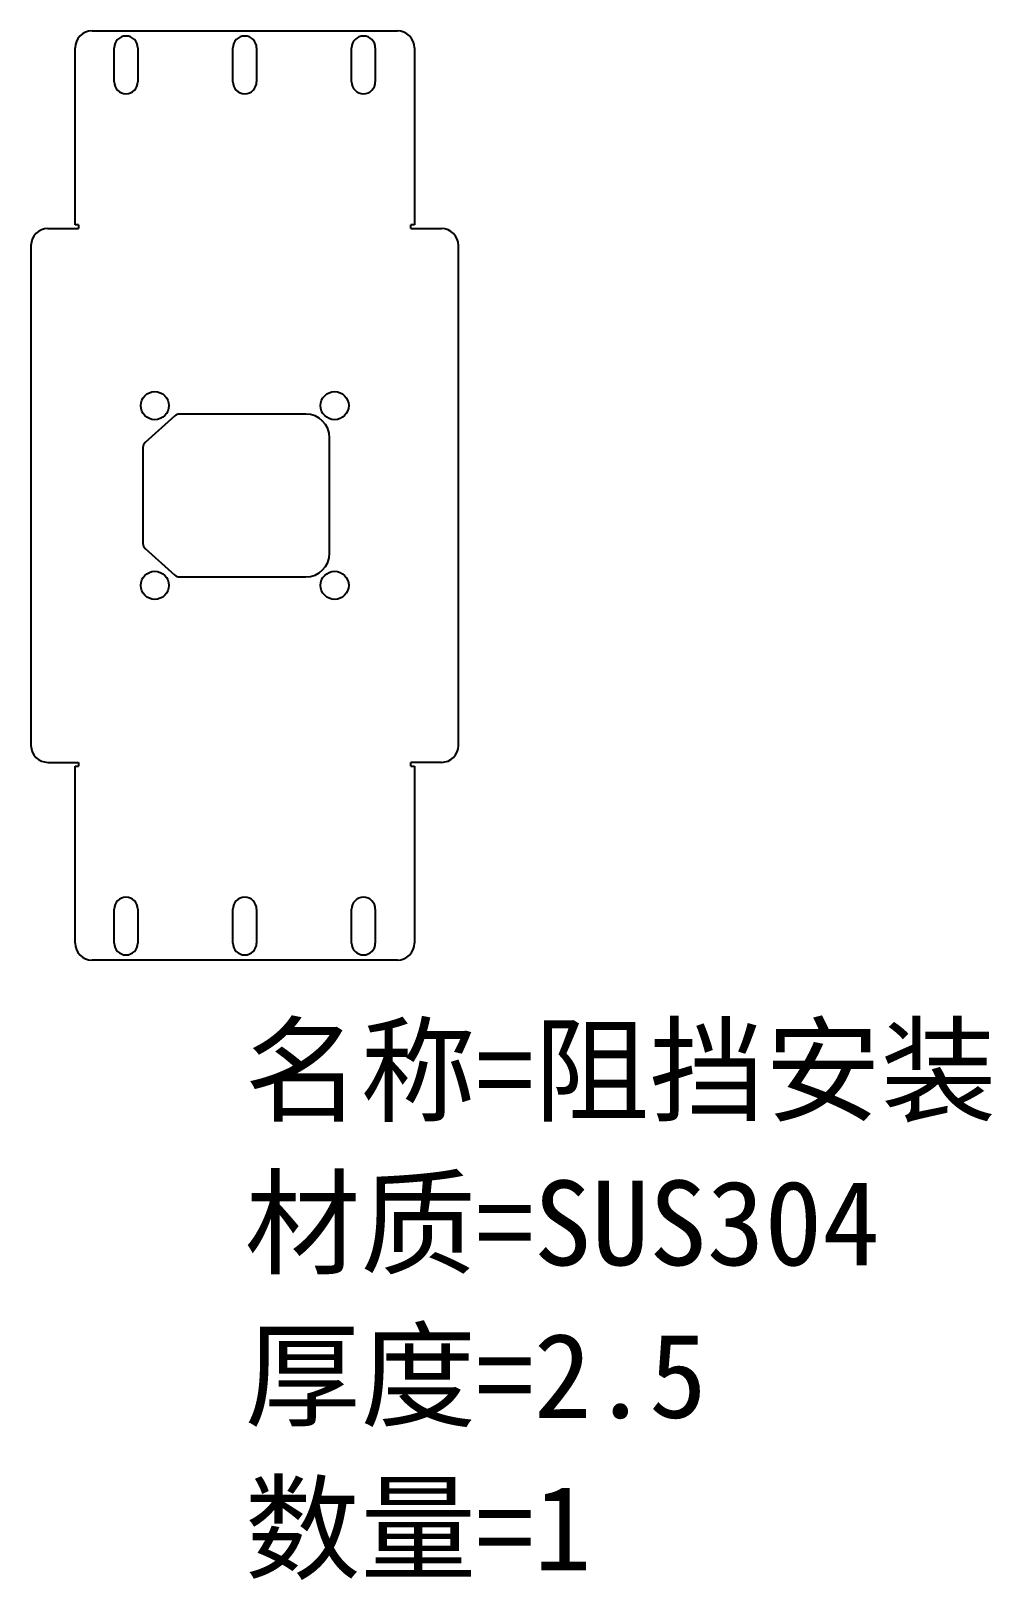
# Model space of a CAD drawing. Header units: millimetres. Extents: x 620 to 903, y 430 to 887.
import ezdxf

# ---------------------------------------------------------------- set-up
doc = ezdxf.new("R2010")
doc.units = ezdxf.units.MM
doc.layers.add('零件信息', color=131, linetype='Continuous')
doc.styles.add('SLDTEXTSTYLE1', font='SIMSUN.TTC', dxfattribs={"bigfont": 'bigfont'})

msp = doc.modelspace()

# ---------------------------------------------------------------- linework, layer by layer
at = {"color": 7, "linetype": 'Continuous', "lineweight": 25}
for p, q in [((638.02, 887), (728.02, 887)), ((633.02, 829.8), (633.02, 882)), ((644.52, 872), (644.52, 882)), ((651.52, 882), (651.52, 872)), ((679.52, 872), (679.52, 882)), ((686.52, 882), (686.52, 872)), ((714.52, 872), (714.52, 882)), ((721.52, 882), (721.52, 872)), ((733.02, 882), (733.02, 829.8)), ((625.02, 828.7), (634.02, 828.7)), ((634.02, 829.8), (633.02, 829.8)), ((634.02, 829.8), (634.02, 828.7)), ((733.02, 829.8), (732.02, 829.8)), ((732.02, 828.7), (732.02, 829.8)), ((732.02, 828.7), (741.02, 828.7)), ((620.02, 823.7), (620.02, 676.3)), ((746.02, 676.3), (746.02, 823.7)), ((662.45, 773.49), (653.68, 765.6)), ((701.02, 774), (663.79, 774)), ((653.02, 764.11), (653.02, 735.89)), ((708.02, 733), (708.02, 767)), ((653.68, 734.4), (662.45, 726.51)), ((663.79, 726), (701.02, 726)), ((625.02, 671.3), (634.02, 671.3)), ((633.02, 618), (633.02, 670.2)), ((633.02, 670.2), (634.02, 670.2)), ((634.02, 671.3), (634.02, 670.2)), ((732.02, 670.2), (732.02, 671.3)), ((741.02, 671.3), (732.02, 671.3)), ((732.02, 670.2), (733.02, 670.2)), ((733.02, 670.2), (733.02, 618)), ((644.52, 618), (644.52, 628)), ((651.52, 628), (651.52, 618)), ((679.52, 618), (679.52, 628)), ((686.52, 628), (686.52, 618)), ((714.52, 618), (714.52, 628)), ((721.52, 628), (721.52, 618)), ((728.02, 613), (638.02, 613))]:
    msp.add_line(p, q, dxfattribs=at)
for centre in [(656.52, 776.5), (709.52, 776.5), (656.52, 723.5), (709.52, 723.5)]:
    msp.add_circle(centre, 4.15, dxfattribs=at)
for centre, radius, start, end in [((638.02, 882), 5, 90, 180), ((728.02, 882), 5, 0, 90), ((648.02, 882), 3.5, 0, 180), ((683.02, 882), 3.5, 0, 180), ((718.02, 882), 3.5, 0, 180), ((648.02, 872), 3.5, 180, 360), ((683.02, 872), 3.5, 180, 360), ((718.02, 872), 3.5, 180, 360), ((625.02, 823.7), 5, 90, 180), ((741.02, 823.7), 5, 0, 90), ((663.79, 772), 2, 90, 131.9872), ((701.02, 767), 7, 0, 90), ((655.02, 764.11), 2, 131.9872, 180), ((655.02, 735.89), 2, 180, 228.0128), ((701.02, 733), 7, 270, 0), ((663.79, 728), 2, 228.0128, 270), ((625.02, 676.3), 5, 180, 270), ((741.02, 676.3), 5, 270, 0), ((648.02, 628), 3.5, 0, 180), ((683.02, 628), 3.5, 0, 180), ((718.02, 628), 3.5, 0, 180), ((638.02, 618), 5, 180, 270), ((648.02, 618), 3.5, 180, 0), ((683.02, 618), 3.5, 180, 0), ((718.02, 618), 3.5, 180, 0), ((728.02, 618), 5, 270, 0)]:
    msp.add_arc(centre, radius, start, end, dxfattribs=at)

# ---------------------------------------------------------------- texts
at = {"layer": '零件信息', "char_height": 25, "attachment_point": 1, "style": 'SLDTEXTSTYLE1'}
for s, insert in [('名称=阻挡安装', (683.02, 592.97)), ('材质=SUS304', (683.02, 547.97)), ('厚度=2.5', (683.02, 502.97)), ('数量=1', (683.02, 457.97))]:
    msp.add_mtext(s, dxfattribs=dict(at, insert=insert))

doc.saveas('drawing.dxf')
